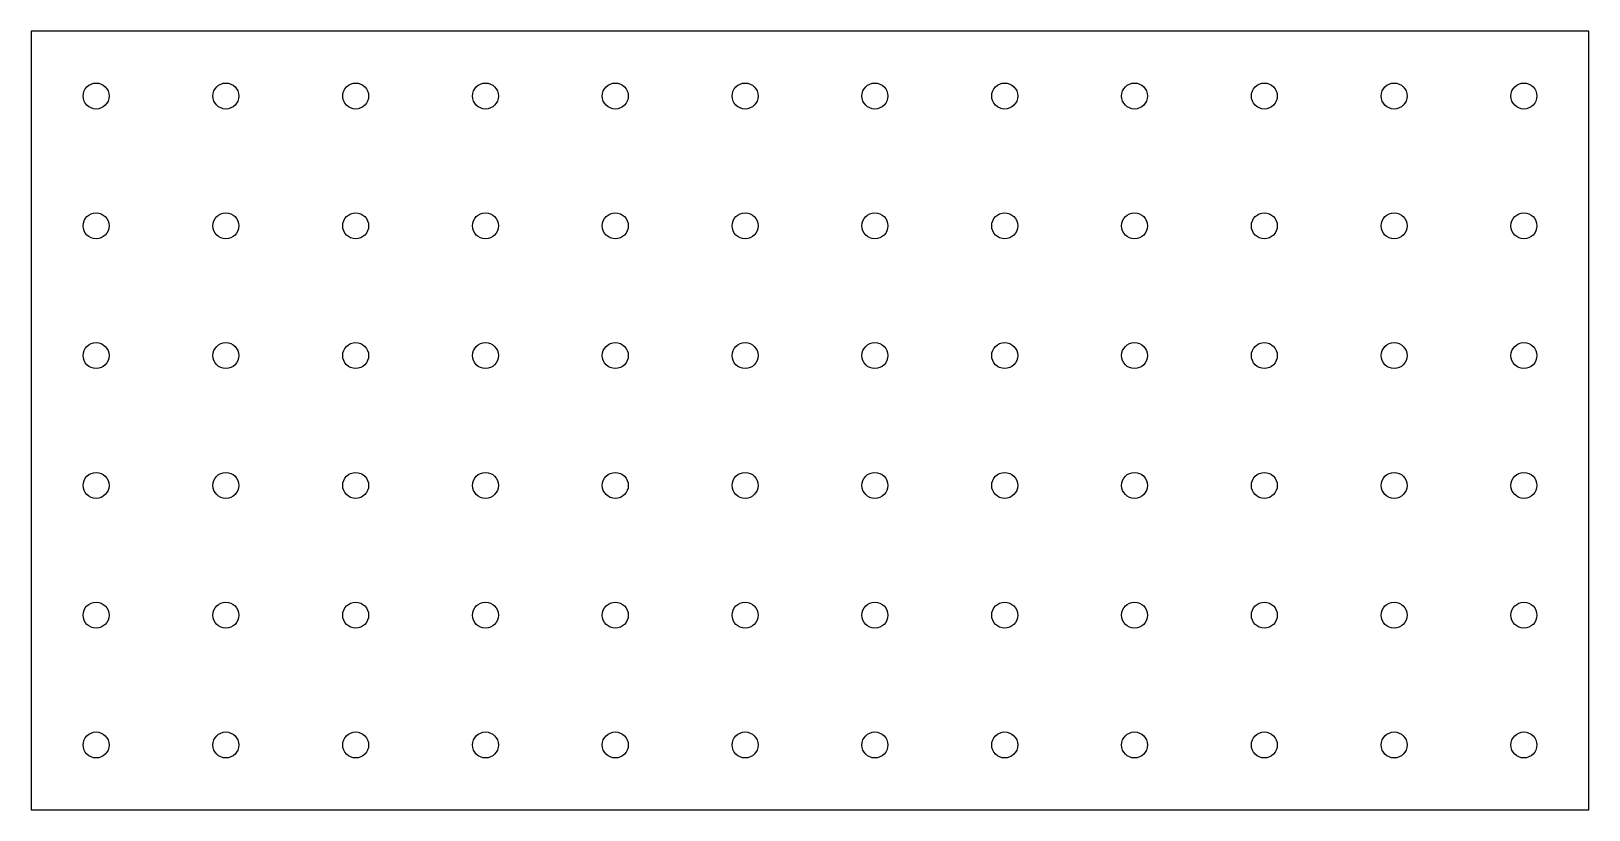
# Model space of a CAD drawing. Header units: metres. Extents: x 0 to 600, y 0 to 300.
import ezdxf

# ---------------------------------------------------------------- set-up
doc = ezdxf.new("R2010")
doc.units = ezdxf.units.M

msp = doc.modelspace()

# ---------------------------------------------------------------- linework, layer by layer
msp.add_lwpolyline([(0, 0), (600, 0), (600, 300), (0, 300), (0, 0)])
for centre in [(25, 275), (75, 275), (125, 275), (175, 275), (225, 275), (275, 275), (325, 275), (375, 275), (425, 275), (475, 275), (525, 275), (575, 275), (25, 225), (75, 225), (125, 225), (175, 225), (225, 225), (275, 225), (325, 225), (375, 225), (425, 225), (475, 225), (525, 225), (575, 225), (25, 175), (75, 175), (125, 175), (175, 175), (225, 175), (275, 175), (325, 175), (375, 175), (425, 175), (475, 175), (525, 175), (575, 175), (25, 125), (75, 125), (125, 125), (175, 125), (225, 125), (275, 125), (325, 125), (375, 125), (425, 125), (475, 125), (525, 125), (575, 125), (25, 75), (75, 75), (125, 75), (175, 75), (225, 75), (275, 75), (325, 75), (375, 75), (425, 75), (475, 75), (525, 75), (575, 75), (25, 25), (75, 25), (125, 25), (175, 25), (225, 25), (275, 25), (325, 25), (375, 25), (425, 25), (475, 25), (525, 25), (575, 25)]:
    msp.add_circle(centre, 5)

doc.saveas('drawing.dxf')
